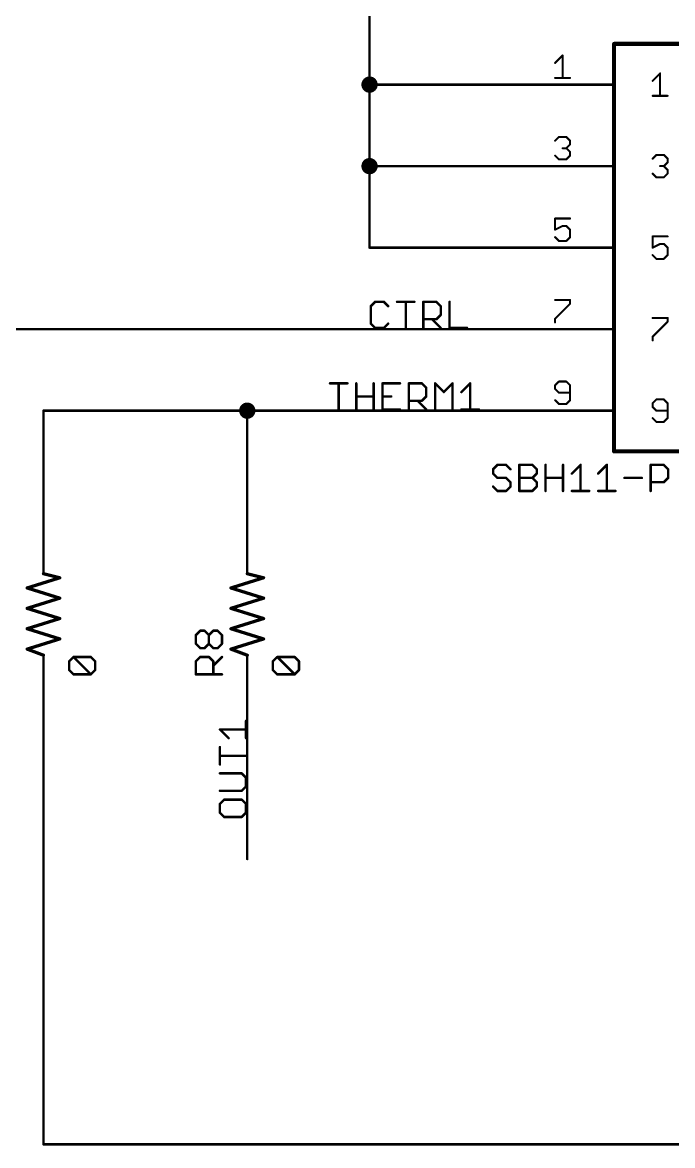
# Model space of a CAD drawing. Extents: x -252 to 307, y -160 to 272.
# Drawn here: x -19.1 to 21.4, y -33.1 to 36.9 of the extents above; entities that cross this region are included whole.
import ezdxf

# ---------------------------------------------------------------- set-up
doc = ezdxf.new("R2010")
doc.units = 0
for name, color, linetype in [('91', 94, 'CONTINUOUS'), ('94', 14, 'CONTINUOUS'), ('95', 251, 'CONTINUOUS'), ('96', 251, 'CONTINUOUS')]:
    doc.layers.add(name, color=color, linetype=linetype)

msp = doc.modelspace()

# ---------------------------------------------------------------- linework, layer by layer
at = {"layer": '91', "const_width": 0.1524}
for points in [[(2.54, 33.02), (2.54, 43.18)], [(2.54, 27.94), (2.54, 33.02)], [(2.54, 33.02), (12.7, 33.02)], [(2.54, 22.86), (2.54, 27.94)], [(2.54, 27.94), (12.7, 27.94)], [(12.7, 22.86), (2.54, 22.86)], [(12.7, 17.78), (-60.96, 17.78)], [(-17.78, 5.08), (-17.78, 12.7)], [(-17.78, 12.7), (-5.08, 12.7)], [(-5.08, 12.7), (12.7, 12.7)], [(-5.08, 5.08), (-5.08, 12.7)], [(-17.78, -33.02), (-17.78, -5.08)], [(-5.08, -5.08), (-5.08, -15.24)], [(144.78, -33.02), (-17.78, -33.02)]]:
    msp.add_lwpolyline(points, dxfattribs=at)
at = {"layer": '91'}
for points, const_width in [([(2.54, 32.766, 1), (2.54, 33.274, 1), (2.54, 32.766)], 0.508), ([(2.5781, 33.02, 1), (2.5019, 33.02)], 0.0762), ([(2.54, 33.0581, 1), (2.54, 32.9819)], 0.0762), ([(2.5019, 33.02, 1), (2.5781, 33.02)], 0.0762), ([(12.7, 32.9819, 1), (12.7, 33.0581)], 0.0762), ([(2.54, 27.686, 1), (2.54, 28.194, 1), (2.54, 27.686)], 0.508), ([(2.5781, 27.94, 1), (2.5019, 27.94)], 0.0762), ([(2.54, 27.9781, 1), (2.54, 27.9019)], 0.0762), ([(12.7, 27.9019, 1), (12.7, 27.9781)], 0.0762), ([(2.5019, 27.94, 1), (2.5781, 27.94)], 0.0762), ([(2.54, 22.8981, 1), (2.54, 22.8219)], 0.0762), ([(2.5019, 22.86, 1), (2.5781, 22.86)], 0.0762), ([(12.7, 22.8219, 1), (12.7, 22.8981)], 0.0762), ([(12.7, 17.7419, 1), (12.7, 17.8181)], 0.0762), ([(-17.7419, 12.7, 1), (-17.8181, 12.7)], 0.0762), ([(-17.78, 12.7381, 1), (-17.78, 12.6619)], 0.0762), ([(-5.08, 12.446, 1), (-5.08, 12.954, 1), (-5.08, 12.446)], 0.508), ([(-5.08, 12.7381, 1), (-5.08, 12.6619)], 0.0762), ([(-5.0419, 12.7, 1), (-5.1181, 12.7)], 0.0762), ([(-5.08, 12.6619, 1), (-5.08, 12.7381)], 0.0762), ([(12.7, 12.6619, 1), (12.7, 12.7381)], 0.0762), ([(-17.8181, 5.08, 1), (-17.7419, 5.08)], 0.0762), ([(-5.1181, 5.08, 1), (-5.0419, 5.08)], 0.0762), ([(-17.7419, -5.08, 1), (-17.8181, -5.08)], 0.0762), ([(-5.0419, -5.08, 1), (-5.1181, -5.08)], 0.0762), ([(-5.1181, -15.24, 1), (-5.0419, -15.24)], 0.0762), ([(-17.78, -32.9819, 1), (-17.78, -33.0581)], 0.0762), ([(-17.8181, -33.02, 1), (-17.7419, -33.02)], 0.0762)]:
    msp.add_lwpolyline(points, format="xyb", dxfattribs=dict(at, const_width=const_width))
at = {"layer": '94'}
for points, const_width in [([(17.78, 35.56), (33.02, 35.56)], 0.254), ([(17.78, 10.16), (17.78, 35.56)], 0.254), ([(12.7, 33.02), (17.78, 33.02)], 0.1524), ([(12.7, 27.94), (17.78, 27.94)], 0.1524), ([(12.7, 22.86), (17.78, 22.86)], 0.1524), ([(12.7, 17.78), (17.78, 17.78)], 0.1524), ([(12.7, 12.7), (17.78, 12.7)], 0.1524), ([(33.02, 10.16), (17.78, 10.16)], 0.254), ([(10.5074, 9.3232), (10.2362, 9.052)], 0.1524), ([(10.2362, 9.052), (10.2362, 8.7809)], 0.1524), ([(11.0497, 9.3232), (10.5074, 9.3232)], 0.1524), ([(11.3209, 9.052), (11.0497, 9.3232)], 0.1524), ([(11.8734, 7.6962), (11.8734, 9.3232)], 0.1524), ([(11.8734, 9.3232), (12.6868, 9.3232)], 0.1524), ([(12.6868, 9.3232), (12.958, 9.052)], 0.1524), ([(12.958, 9.052), (12.958, 8.7809)], 0.1524), ([(13.5105, 7.6962), (13.5105, 9.3232)], 0.1524), ([(14.5952, 9.3232), (14.5952, 7.6962)], 0.1524), ([(15.1477, 8.7809), (15.69, 9.3232)], 0.1524), ([(15.69, 9.3232), (15.69, 7.6962)], 0.1524), ([(16.7848, 8.7809), (17.3272, 9.3232)], 0.1524), ([(17.3272, 9.3232), (17.3272, 7.6962)], 0.1524), ([(20.0591, 7.6962), (20.0591, 9.3232)], 0.1524), ([(20.0591, 9.3232), (20.8726, 9.3232)], 0.1524), ([(20.8726, 9.3232), (21.1438, 9.052)], 0.1524), ([(21.1438, 9.052), (21.1438, 8.5097)], 0.1524), ([(10.2362, 8.7809), (10.5074, 8.5097)], 0.1524), ([(10.5074, 8.5097), (11.0497, 8.5097)], 0.1524), ([(11.0497, 8.5097), (11.3209, 8.2385)], 0.1524), ([(11.8734, 8.5097), (12.6868, 8.5097)], 0.1524), ([(12.958, 8.7809), (12.6868, 8.5097)], 0.1524), ([(12.6868, 8.5097), (12.958, 8.2385)], 0.1524), ([(13.5105, 8.5097), (14.5952, 8.5097)], 0.1524), ([(18.422, 8.5097), (19.5066, 8.5097)], 0.1524), ([(21.1438, 8.5097), (20.8726, 8.2385)], 0.1524), ([(10.5074, 7.6962), (10.2362, 7.9674)], 0.1524), ([(11.0497, 7.6962), (10.5074, 7.6962)], 0.1524), ([(11.3209, 7.9674), (11.0497, 7.6962)], 0.1524), ([(11.3209, 8.2385), (11.3209, 7.9674)], 0.1524), ([(12.6868, 7.6962), (11.8734, 7.6962)], 0.1524), ([(12.958, 7.9674), (12.6868, 7.6962)], 0.1524), ([(12.958, 8.2385), (12.958, 7.9674)], 0.1524), ([(15.1477, 7.6962), (16.2323, 7.6962)], 0.1524), ([(16.7848, 7.6962), (17.8695, 7.6962)], 0.1524), ([(20.8726, 8.2385), (20.0591, 8.2385)], 0.1524), ([(-17.78, 5.08), (-17.78, 2.54)], 0.1524), ([(-5.08, 5.08), (-5.08, 2.54)], 0.1524), ([(-18.796, 1.651), (-16.764, 2.286)], 0.2032), ([(-16.764, 2.286), (-17.78, 2.54)], 0.2032), ([(-6.096, 1.651), (-4.064, 2.286)], 0.2032), ([(-4.064, 2.286), (-5.08, 2.54)], 0.2032), ([(-16.764, 1.016), (-18.796, 1.651)], 0.2032), ([(-4.064, 1.016), (-6.096, 1.651)], 0.2032), ([(-18.796, 0.381), (-16.764, 1.016)], 0.2032), ([(-6.096, 0.381), (-4.064, 1.016)], 0.2032), ([(-16.764, -0.254), (-18.796, 0.381)], 0.2032), ([(-4.064, -0.254), (-6.096, 0.381)], 0.2032), ([(-18.796, -0.889), (-16.764, -0.254)], 0.2032), ([(-6.096, -0.889), (-4.064, -0.254)], 0.2032), ([(-16.764, -1.524), (-18.796, -0.889)], 0.2032), ([(-4.064, -1.524), (-6.096, -0.889)], 0.2032), ([(-18.796, -2.159), (-16.764, -1.524)], 0.2032), ([(-17.78, -2.54), (-18.796, -2.159)], 0.2032), ([(-6.096, -2.159), (-4.064, -1.524)], 0.2032), ([(-5.08, -2.54), (-6.096, -2.159)], 0.2032), ([(-17.78, -5.08), (-17.78, -2.54)], 0.1524), ([(-5.08, -5.08), (-5.08, -2.54)], 0.1524)]:
    msp.add_lwpolyline(points, dxfattribs=dict(at, const_width=const_width))
for points, const_width in [([(17.78, 35.6235, 1), (17.78, 35.4965)], 0.127), ([(17.8435, 35.56, 1), (17.7165, 35.56)], 0.127), ([(12.7, 33.0581, 1), (12.7, 32.9819)], 0.0762), ([(17.78, 32.9819, 1), (17.78, 33.0581)], 0.0762), ([(12.7, 27.9781, 1), (12.7, 27.9019)], 0.0762), ([(17.78, 27.9019, 1), (17.78, 27.9781)], 0.0762), ([(12.7, 22.8981, 1), (12.7, 22.8219)], 0.0762), ([(17.78, 22.8219, 1), (17.78, 22.8981)], 0.0762), ([(12.7, 17.8181, 1), (12.7, 17.7419)], 0.0762), ([(17.78, 17.7419, 1), (17.78, 17.8181)], 0.0762), ([(12.7, 12.7381, 1), (12.7, 12.6619)], 0.0762), ([(17.78, 12.6619, 1), (17.78, 12.7381)], 0.0762), ([(17.78, 10.2235, 1), (17.78, 10.0965)], 0.127), ([(17.7165, 10.16, 1), (17.8435, 10.16)], 0.127), ([(10.2743, 9.052, 1), (10.1981, 9.052)], 0.0762), ([(10.2093, 9.079, 1), (10.2631, 9.0251)], 0.0762), ([(10.5074, 9.3613, 1), (10.5074, 9.2851)], 0.0762), ([(10.5343, 9.2962, 1), (10.4804, 9.3501)], 0.0762), ([(11.0766, 9.3501, 1), (11.0228, 9.2962)], 0.0762), ([(11.0497, 9.2851, 1), (11.0497, 9.3613)], 0.0762), ([(11.2939, 9.0251, 1), (11.3478, 9.079)], 0.0762), ([(11.9115, 9.3232, 1), (11.8353, 9.3232)], 0.0762), ([(11.8734, 9.3613, 1), (11.8734, 9.2851)], 0.0762), ([(12.7138, 9.3501, 1), (12.6599, 9.2962)], 0.0762), ([(12.6868, 9.2851, 1), (12.6868, 9.3613)], 0.0762), ([(12.9961, 9.052, 1), (12.9199, 9.052)], 0.0762), ([(12.9311, 9.0251, 1), (12.985, 9.079)], 0.0762), ([(13.5486, 9.3232, 1), (13.4724, 9.3232)], 0.0762), ([(14.6333, 9.3232, 1), (14.5571, 9.3232)], 0.0762), ([(15.7281, 9.3232, 1), (15.6519, 9.3232)], 0.0762), ([(15.7169, 9.2962, 1), (15.6631, 9.3501)], 0.0762), ([(17.3653, 9.3232, 1), (17.2891, 9.3232)], 0.0762), ([(17.3541, 9.2962, 1), (17.3002, 9.3501)], 0.0762), ([(20.0972, 9.3232, 1), (20.021, 9.3232)], 0.0762), ([(20.0591, 9.3613, 1), (20.0591, 9.2851)], 0.0762), ([(20.8996, 9.3501, 1), (20.8457, 9.2962)], 0.0762), ([(20.8726, 9.2851, 1), (20.8726, 9.3613)], 0.0762), ([(21.1819, 9.052, 1), (21.1057, 9.052)], 0.0762), ([(21.1169, 9.0251, 1), (21.1707, 9.079)], 0.0762), ([(10.2631, 8.8078, 1), (10.2093, 8.7539)], 0.0762), ([(10.1981, 8.7809, 1), (10.2743, 8.7809)], 0.0762), ([(10.5074, 8.5478, 1), (10.5074, 8.4716)], 0.0762), ([(10.4804, 8.4828, 1), (10.5343, 8.5366)], 0.0762), ([(11.0766, 8.5366, 1), (11.0228, 8.4828)], 0.0762), ([(11.0497, 8.4716, 1), (11.0497, 8.5478)], 0.0762), ([(11.8734, 8.5478, 1), (11.8734, 8.4716)], 0.0762), ([(12.7138, 8.5366, 1), (12.6599, 8.4828)], 0.0762), ([(12.6599, 8.5366, 1), (12.7138, 8.4828)], 0.0762), ([(12.6868, 8.4716, 1), (12.6868, 8.5478)], 0.0762), ([(12.9199, 8.7809, 1), (12.9961, 8.7809)], 0.0762), ([(12.985, 8.7539, 1), (12.9311, 8.8078)], 0.0762), ([(13.5105, 8.5478, 1), (13.5105, 8.4716)], 0.0762), ([(14.5952, 8.4716, 1), (14.5952, 8.5478)], 0.0762), ([(15.1207, 8.8078, 1), (15.1746, 8.7539)], 0.0762), ([(16.7579, 8.8078, 1), (16.8118, 8.7539)], 0.0762), ([(18.422, 8.5478, 1), (18.422, 8.4716)], 0.0762), ([(19.5066, 8.4716, 1), (19.5066, 8.5478)], 0.0762), ([(21.1057, 8.5097, 1), (21.1819, 8.5097)], 0.0762), ([(21.1707, 8.4828, 1), (21.1169, 8.5366)], 0.0762), ([(10.2631, 7.9943, 1), (10.2093, 7.9404)], 0.0762), ([(10.5074, 7.7343, 1), (10.5074, 7.6581)], 0.0762), ([(10.4804, 7.6693, 1), (10.5343, 7.7231)], 0.0762), ([(11.0228, 7.7231, 1), (11.0766, 7.6693)], 0.0762), ([(11.0497, 7.6581, 1), (11.0497, 7.7343)], 0.0762), ([(11.359, 8.2385, 1), (11.2828, 8.2385)], 0.0762), ([(11.2828, 7.9674, 1), (11.359, 7.9674)], 0.0762), ([(11.2939, 8.2116, 1), (11.3478, 8.2655)], 0.0762), ([(11.3478, 7.9404, 1), (11.2939, 7.9943)], 0.0762), ([(11.8734, 7.7343, 1), (11.8734, 7.6581)], 0.0762), ([(11.8353, 7.6962, 1), (11.9115, 7.6962)], 0.0762), ([(12.6599, 7.7231, 1), (12.7138, 7.6693)], 0.0762), ([(12.6868, 7.6581, 1), (12.6868, 7.7343)], 0.0762), ([(12.9961, 8.2385, 1), (12.9199, 8.2385)], 0.0762), ([(12.9199, 7.9674, 1), (12.9961, 7.9674)], 0.0762), ([(12.9311, 8.2116, 1), (12.985, 8.2655)], 0.0762), ([(12.985, 7.9404, 1), (12.9311, 7.9943)], 0.0762), ([(13.4724, 7.6962, 1), (13.5486, 7.6962)], 0.0762), ([(14.5571, 7.6962, 1), (14.6333, 7.6962)], 0.0762), ([(15.1477, 7.7343, 1), (15.1477, 7.6581)], 0.0762), ([(15.6519, 7.6962, 1), (15.7281, 7.6962)], 0.0762), ([(16.2323, 7.6581, 1), (16.2323, 7.7343)], 0.0762), ([(16.7848, 7.7343, 1), (16.7848, 7.6581)], 0.0762), ([(17.2891, 7.6962, 1), (17.3653, 7.6962)], 0.0762), ([(17.8695, 7.6581, 1), (17.8695, 7.7343)], 0.0762), ([(20.0591, 8.2766, 1), (20.0591, 8.2004)], 0.0762), ([(20.021, 7.6962, 1), (20.0972, 7.6962)], 0.0762), ([(20.8457, 8.2655, 1), (20.8996, 8.2116)], 0.0762), ([(20.8726, 8.2004, 1), (20.8726, 8.2766)], 0.0762), ([(-17.7419, 5.08, 1), (-17.8181, 5.08)], 0.0762), ([(-5.0419, 5.08, 1), (-5.1181, 5.08)], 0.0762), ([(-17.7677, 2.5893, 1), (-17.7923, 2.4907)], 0.1016), ([(-17.8181, 2.54, 1), (-17.7419, 2.54)], 0.0762), ([(-16.7488, 2.2375, 1), (-16.7792, 2.3345)], 0.1016), ([(-16.7763, 2.2367, 1), (-16.7517, 2.3353)], 0.1016), ([(-5.0677, 2.5893, 1), (-5.0923, 2.4907)], 0.1016), ([(-5.1181, 2.54, 1), (-5.0419, 2.54)], 0.0762), ([(-4.0488, 2.2375, 1), (-4.0792, 2.3345)], 0.1016), ([(-4.0763, 2.2367, 1), (-4.0517, 2.3353)], 0.1016), ([(-18.7808, 1.6995, 1), (-18.8112, 1.6025)], 0.1016), ([(-18.8112, 1.6995, 1), (-18.7808, 1.6025)], 0.1016), ([(-6.0808, 1.6995, 1), (-6.1112, 1.6025)], 0.1016), ([(-6.1112, 1.6995, 1), (-6.0808, 1.6025)], 0.1016), ([(-16.7488, 0.9675, 1), (-16.7792, 1.0645)], 0.1016), ([(-16.7792, 0.9675, 1), (-16.7488, 1.0645)], 0.1016), ([(-4.0488, 0.9675, 1), (-4.0792, 1.0645)], 0.1016), ([(-4.0792, 0.9675, 1), (-4.0488, 1.0645)], 0.1016), ([(-18.7808, 0.4295, 1), (-18.8112, 0.3325)], 0.1016), ([(-18.8112, 0.4295, 1), (-18.7808, 0.3325)], 0.1016), ([(-6.0808, 0.4295, 1), (-6.1112, 0.3325)], 0.1016), ([(-6.1112, 0.4295, 1), (-6.0808, 0.3325)], 0.1016), ([(-16.7488, -0.3025, 1), (-16.7792, -0.2055)], 0.1016), ([(-16.7792, -0.3025, 1), (-16.7488, -0.2055)], 0.1016), ([(-4.0488, -0.3025, 1), (-4.0792, -0.2055)], 0.1016), ([(-4.0792, -0.3025, 1), (-4.0488, -0.2055)], 0.1016), ([(-18.7808, -0.8405, 1), (-18.8112, -0.9375)], 0.1016), ([(-18.8112, -0.8405, 1), (-18.7808, -0.9375)], 0.1016), ([(-6.0808, -0.8405, 1), (-6.1112, -0.9375)], 0.1016), ([(-6.1112, -0.8405, 1), (-6.0808, -0.9375)], 0.1016), ([(-18.7782, -2.1114, 1), (-18.8138, -2.2066)], 0.1016), ([(-18.8112, -2.1105, 1), (-18.7808, -2.2075)], 0.1016), ([(-16.7488, -1.5725, 1), (-16.7792, -1.4755)], 0.1016), ([(-16.7792, -1.5725, 1), (-16.7488, -1.4755)], 0.1016), ([(-6.0782, -2.1114, 1), (-6.1138, -2.2066)], 0.1016), ([(-6.1112, -2.1105, 1), (-6.0808, -2.2075)], 0.1016), ([(-4.0488, -1.5725, 1), (-4.0792, -1.4755)], 0.1016), ([(-4.0792, -1.5725, 1), (-4.0488, -1.4755)], 0.1016), ([(-17.7419, -2.54, 1), (-17.8181, -2.54)], 0.0762), ([(-17.7978, -2.5876, 1), (-17.7622, -2.4924)], 0.1016), ([(-5.0419, -2.54, 1), (-5.1181, -2.54)], 0.0762), ([(-5.0978, -2.5876, 1), (-5.0622, -2.4924)], 0.1016), ([(-17.8181, -5.08, 1), (-17.7419, -5.08)], 0.0762), ([(-5.1181, -5.08, 1), (-5.0419, -5.08)], 0.0762)]:
    msp.add_lwpolyline(points, format="xyb", dxfattribs=dict(at, const_width=const_width))
at = {"layer": '95'}
for points, const_width in [([(14.1034, 34.3712), (14.5695, 34.8373)], 0.127), ([(14.5695, 34.8373), (14.5695, 33.4391)], 0.127), ([(20.1803, 33.2536), (20.6464, 33.7197)], 0.127), ([(20.6464, 33.7197), (20.6464, 32.3215)], 0.127), ([(14.1034, 33.4391), (15.0356, 33.4391)], 0.127), ([(20.1803, 32.3215), (21.1124, 32.3215)], 0.127), ([(14.1034, 29.5243), (14.3365, 29.7573)], 0.127), ([(14.3365, 29.7573), (14.8025, 29.7573)], 0.127), ([(14.8025, 29.7573), (15.0356, 29.5243)], 0.127), ([(15.0356, 29.5243), (15.0356, 29.2912)], 0.127), ([(14.8025, 29.0582), (14.5695, 29.0582)], 0.127), ([(15.0356, 29.2912), (14.8025, 29.0582)], 0.127), ([(14.8025, 29.0582), (15.0356, 28.8252)], 0.127), ([(15.0356, 28.8252), (15.0356, 28.5921)], 0.127), ([(20.1803, 28.4067), (20.4133, 28.6397)], 0.127), ([(20.4133, 28.6397), (20.8794, 28.6397)], 0.127), ([(20.8794, 28.6397), (21.1124, 28.4067)], 0.127), ([(14.3365, 28.3591), (14.1034, 28.5921)], 0.127), ([(14.8025, 28.3591), (14.3365, 28.3591)], 0.127), ([(15.0356, 28.5921), (14.8025, 28.3591)], 0.127), ([(20.8794, 27.9406), (20.6464, 27.9406)], 0.127), ([(21.1124, 28.1736), (20.8794, 27.9406)], 0.127), ([(20.8794, 27.9406), (21.1124, 27.7076)], 0.127), ([(21.1124, 28.4067), (21.1124, 28.1736)], 0.127), ([(20.4133, 27.2415), (20.1803, 27.4745)], 0.127), ([(20.8794, 27.2415), (20.4133, 27.2415)], 0.127), ([(21.1124, 27.4745), (20.8794, 27.2415)], 0.127), ([(21.1124, 27.7076), (21.1124, 27.4745)], 0.127), ([(15.0356, 24.6773), (14.1034, 24.6773)], 0.127), ([(14.1034, 24.6773), (14.1034, 23.9782)], 0.127), ([(14.1034, 23.9782), (14.5695, 24.2112)], 0.127), ([(14.5695, 24.2112), (14.8025, 24.2112)], 0.127), ([(14.8025, 24.2112), (15.0356, 23.9782)], 0.127), ([(15.0356, 23.9782), (15.0356, 23.5121)], 0.127), ([(14.3365, 23.2791), (14.1034, 23.5121)], 0.127), ([(14.8025, 23.2791), (14.3365, 23.2791)], 0.127), ([(15.0356, 23.5121), (14.8025, 23.2791)], 0.127), ([(21.1124, 23.5597), (20.1803, 23.5597)], 0.127), ([(20.1803, 23.5597), (20.1803, 22.8606)], 0.127), ([(20.1803, 22.8606), (20.6464, 23.0936)], 0.127), ([(20.6464, 23.0936), (20.8794, 23.0936)], 0.127), ([(20.8794, 23.0936), (21.1124, 22.8606)], 0.127), ([(20.4133, 22.1615), (20.1803, 22.3945)], 0.127), ([(21.1124, 22.3945), (20.8794, 22.1615)], 0.127), ([(21.1124, 22.8606), (21.1124, 22.3945)], 0.127), ([(20.8794, 22.1615), (20.4133, 22.1615)], 0.127), ([(14.1034, 19.5973), (15.0356, 19.5973)], 0.127), ([(15.0356, 19.5973), (15.0356, 19.3643)], 0.127), ([(2.8874, 19.4832), (2.6162, 19.212)], 0.1524), ([(2.6162, 19.212), (2.6162, 18.1274)], 0.1524), ([(3.4297, 19.4832), (2.8874, 19.4832)], 0.1524), ([(3.7009, 19.212), (3.4297, 19.4832)], 0.1524), ([(4.2534, 19.4832), (5.338, 19.4832)], 0.1524), ([(4.7957, 17.8562), (4.7957, 19.4832)], 0.1524), ([(5.8905, 17.8562), (5.8905, 19.4832)], 0.1524), ([(5.8905, 19.4832), (6.704, 19.4832)], 0.1524), ([(6.704, 19.4832), (6.9752, 19.212)], 0.1524), ([(6.9752, 19.212), (6.9752, 18.6697)], 0.1524), ([(7.5277, 19.4832), (7.5277, 17.8562)], 0.1524), ([(15.0356, 19.3643), (14.1034, 18.4321)], 0.127), ([(2.6162, 18.1274), (2.8874, 17.8562)], 0.1524), ([(3.4297, 17.8562), (3.7009, 18.1274)], 0.1524), ([(6.704, 18.3985), (5.8905, 18.3985)], 0.1524), ([(6.4328, 18.3985), (6.9752, 17.8562)], 0.1524), ([(6.9752, 18.6697), (6.704, 18.3985)], 0.1524), ([(14.1034, 18.4321), (14.1034, 18.1991)], 0.127), ([(20.1803, 18.4797), (21.1124, 18.4797)], 0.127), ([(21.1124, 18.2467), (20.1803, 17.3145)], 0.127), ([(21.1124, 18.4797), (21.1124, 18.2467)], 0.127), ([(2.8874, 17.8562), (3.4297, 17.8562)], 0.1524), ([(7.5277, 17.8562), (8.6123, 17.8562)], 0.1524), ([(20.1803, 17.3145), (20.1803, 17.0815)], 0.127), ([(0.0762, 14.4032), (1.1609, 14.4032)], 0.1524), ([(0.6185, 12.7762), (0.6185, 14.4032)], 0.1524), ([(1.7134, 12.7762), (1.7134, 14.4032)], 0.1524), ([(2.798, 14.4032), (2.798, 12.7762)], 0.1524), ([(4.4352, 14.4032), (3.3505, 14.4032)], 0.1524), ([(3.3505, 14.4032), (3.3505, 12.7762)], 0.1524), ([(4.9877, 12.7762), (4.9877, 14.4032)], 0.1524), ([(4.9877, 14.4032), (5.8012, 14.4032)], 0.1524), ([(5.8012, 14.4032), (6.0723, 14.132)], 0.1524), ([(6.0723, 14.132), (6.0723, 13.5897)], 0.1524), ([(6.6248, 12.7762), (6.6248, 14.4032)], 0.1524), ([(6.6248, 14.4032), (7.1672, 13.8609)], 0.1524), ([(7.1672, 13.8609), (7.7095, 14.4032)], 0.1524), ([(7.7095, 14.4032), (7.7095, 12.7762)], 0.1524), ([(8.262, 13.8609), (8.8043, 14.4032)], 0.1524), ([(8.8043, 14.4032), (8.8043, 12.7762)], 0.1524), ([(14.3365, 14.5173), (14.1034, 14.2843)], 0.127), ([(14.1034, 14.2843), (14.1034, 14.0512)], 0.127), ([(14.1034, 14.0512), (14.3365, 13.8182)], 0.127), ([(14.8025, 14.5173), (14.3365, 14.5173)], 0.127), ([(15.0356, 14.2843), (14.8025, 14.5173)], 0.127), ([(15.0356, 13.3521), (15.0356, 14.2843)], 0.127), ([(1.7134, 13.5897), (2.798, 13.5897)], 0.1524), ([(3.3505, 13.5897), (3.8928, 13.5897)], 0.1524), ([(5.8012, 13.3185), (4.9877, 13.3185)], 0.1524), ([(5.53, 13.3185), (6.0723, 12.7762)], 0.1524), ([(6.0723, 13.5897), (5.8012, 13.3185)], 0.1524), ([(14.1034, 13.3521), (14.3365, 13.1191)], 0.127), ([(14.3365, 13.8182), (15.0356, 13.8182)], 0.127), ([(14.8025, 13.1191), (15.0356, 13.3521)], 0.127), ([(20.4133, 13.3997), (20.1803, 13.1667)], 0.127), ([(20.8794, 13.3997), (20.4133, 13.3997)], 0.127), ([(21.1124, 13.1667), (20.8794, 13.3997)], 0.127), ([(3.3505, 12.7762), (4.4352, 12.7762)], 0.1524), ([(8.262, 12.7762), (9.3466, 12.7762)], 0.1524), ([(14.3365, 13.1191), (14.8025, 13.1191)], 0.127), ([(20.1803, 13.1667), (20.1803, 12.9336)], 0.127), ([(20.1803, 12.9336), (20.4133, 12.7006)], 0.127), ([(20.4133, 12.7006), (21.1124, 12.7006)], 0.127), ([(21.1124, 12.2345), (21.1124, 13.1667)], 0.127), ([(20.1803, 12.2345), (20.4133, 12.0015)], 0.127), ([(20.4133, 12.0015), (20.8794, 12.0015)], 0.127), ([(20.8794, 12.0015), (21.1124, 12.2345)], 0.127), ([(-8.2818, -1.2832), (-8.0106, -1.012)], 0.1524), ([(-8.2818, -1.8255), (-8.2818, -1.2832)], 0.1524), ([(-8.0106, -1.012), (-7.7395, -1.012)], 0.1524), ([(-7.7395, -1.012), (-7.4683, -1.2832)], 0.1524), ([(-7.4683, -1.2832), (-7.1971, -1.012)], 0.1524), ([(-7.4683, -1.8255), (-7.4683, -1.2832)], 0.1524), ([(-7.1971, -1.012), (-6.926, -1.012)], 0.1524), ([(-6.926, -1.012), (-6.6548, -1.2832)], 0.1524), ([(-6.6548, -1.2832), (-6.6548, -1.8255)], 0.1524), ([(-8.0106, -2.0966), (-8.2818, -1.8255)], 0.1524), ([(-7.7395, -2.0966), (-8.0106, -2.0966)], 0.1524), ([(-7.4683, -1.8255), (-7.7395, -2.0966)], 0.1524), ([(-7.1971, -2.0966), (-7.4683, -1.8255)], 0.1524), ([(-6.926, -2.0966), (-7.1971, -2.0966)], 0.1524), ([(-6.6548, -1.8255), (-6.926, -2.0966)], 0.1524), ([(-8.2818, -2.9203), (-8.0106, -2.6491)], 0.1524), ([(-8.0106, -2.6491), (-7.4683, -2.6491)], 0.1524), ([(-7.4683, -2.6491), (-7.1971, -2.9203)], 0.1524), ([(-7.1971, -3.1915), (-6.6548, -2.6491)], 0.1524), ([(-8.2818, -3.7338), (-8.2818, -2.9203)], 0.1524), ([(-7.1971, -2.9203), (-7.1971, -3.7338)], 0.1524), ([(-6.6548, -3.7338), (-8.2818, -3.7338)], 0.1524), ([(-5.1562, -7.7123), (-5.1562, -6.6277)], 0.1524), ([(-6.2409, -7.7123), (-6.7832, -7.17)], 0.1524), ([(-6.7832, -7.17), (-5.1562, -7.17)], 0.1524), ([(-6.7832, -9.3495), (-6.7832, -8.2648)], 0.1524), ([(-5.1562, -8.8072), (-6.7832, -8.8072)], 0.1524), ([(-5.4274, -9.902), (-6.7832, -9.902)], 0.1524), ([(-5.1562, -10.1731), (-5.4274, -9.902)], 0.1524), ([(-5.1562, -10.7155), (-5.1562, -10.1731)], 0.1524), ([(-6.7832, -10.9866), (-5.4274, -10.9866)], 0.1524), ([(-5.4274, -10.9866), (-5.1562, -10.7155)], 0.1524), ([(-6.512, -11.5391), (-6.7832, -11.8103)], 0.1524), ([(-6.7832, -11.8103), (-6.7832, -12.3526)], 0.1524), ([(-5.4274, -11.5391), (-6.512, -11.5391)], 0.1524), ([(-5.1562, -11.8103), (-5.4274, -11.5391)], 0.1524), ([(-5.1562, -12.3526), (-5.1562, -11.8103)], 0.1524), ([(-6.7832, -12.3526), (-6.512, -12.6238)], 0.1524), ([(-6.512, -12.6238), (-5.4274, -12.6238)], 0.1524), ([(-5.4274, -12.6238), (-5.1562, -12.3526)], 0.1524)]:
    msp.add_lwpolyline(points, dxfattribs=dict(at, const_width=const_width))
for points, const_width in [([(14.081, 34.3937, 1), (14.1259, 34.3488)], 0.0635), ([(14.6012, 34.8373, 1), (14.5377, 34.8373)], 0.0635), ([(14.5919, 34.8148, 1), (14.547, 34.8597)], 0.0635), ([(20.6781, 33.7197, 1), (20.6146, 33.7197)], 0.0635), ([(20.6688, 33.6972, 1), (20.6239, 33.7421)], 0.0635), ([(14.1034, 33.4709, 1), (14.1034, 33.4074)], 0.0635), ([(14.5377, 33.4391, 1), (14.6012, 33.4391)], 0.0635), ([(15.0356, 33.4074, 1), (15.0356, 33.4709)], 0.0635), ([(20.1578, 33.2761, 1), (20.2028, 33.2312)], 0.0635), ([(20.1803, 32.3533, 1), (20.1803, 32.2897)], 0.0635), ([(20.6146, 32.3215, 1), (20.6781, 32.3215)], 0.0635), ([(21.1124, 32.2897, 1), (21.1124, 32.3533)], 0.0635), ([(14.081, 29.5467, 1), (14.1259, 29.5018)], 0.0635), ([(14.3365, 29.789, 1), (14.3365, 29.7255)], 0.0635), ([(14.3589, 29.7348, 1), (14.314, 29.7797)], 0.0635), ([(14.825, 29.7797, 1), (14.7801, 29.7348)], 0.0635), ([(14.8025, 29.7255, 1), (14.8025, 29.789)], 0.0635), ([(15.0673, 29.5243, 1), (15.0038, 29.5243)], 0.0635), ([(15.0131, 29.5018, 1), (15.058, 29.5467)], 0.0635), ([(14.5695, 29.0899, 1), (14.5695, 29.0264)], 0.0635), ([(14.825, 29.0806, 1), (14.7801, 29.0357)], 0.0635), ([(14.7801, 29.0806, 1), (14.825, 29.0357)], 0.0635), ([(14.8025, 29.0264, 1), (14.8025, 29.0899)], 0.0635), ([(15.0038, 29.2912, 1), (15.0673, 29.2912)], 0.0635), ([(15.0673, 28.8252, 1), (15.0038, 28.8252)], 0.0635), ([(15.0131, 28.8027, 1), (15.058, 28.8476)], 0.0635), ([(15.058, 29.2688, 1), (15.0131, 29.3137)], 0.0635), ([(20.4133, 28.6714, 1), (20.4133, 28.6079)], 0.0635), ([(20.4358, 28.6172, 1), (20.3909, 28.6621)], 0.0635), ([(20.9018, 28.6621, 1), (20.8569, 28.6172)], 0.0635), ([(20.8794, 28.6079, 1), (20.8794, 28.6714)], 0.0635), ([(14.1259, 28.6146, 1), (14.081, 28.5697)], 0.0635), ([(14.3365, 28.3909, 1), (14.3365, 28.3274)], 0.0635), ([(14.314, 28.3366, 1), (14.3589, 28.3816)], 0.0635), ([(14.7801, 28.3816, 1), (14.825, 28.3366)], 0.0635), ([(14.8025, 28.3274, 1), (14.8025, 28.3909)], 0.0635), ([(15.0038, 28.5921, 1), (15.0673, 28.5921)], 0.0635), ([(15.058, 28.5697, 1), (15.0131, 28.6146)], 0.0635), ([(20.1578, 28.4291, 1), (20.2028, 28.3842)], 0.0635), ([(20.6464, 27.9723, 1), (20.6464, 27.9088)], 0.0635), ([(20.9018, 27.963, 1), (20.8569, 27.9181)], 0.0635), ([(20.8794, 27.9088, 1), (20.8794, 27.9723)], 0.0635), ([(21.1442, 28.4067, 1), (21.0807, 28.4067)], 0.0635), ([(21.0807, 28.1736, 1), (21.1442, 28.1736)], 0.0635), ([(21.09, 28.3842, 1), (21.1349, 28.4291)], 0.0635), ([(21.1349, 28.1512, 1), (21.09, 28.1961)], 0.0635), ([(20.2028, 27.497, 1), (20.1578, 27.4521)], 0.0635), ([(20.4133, 27.2733, 1), (20.4133, 27.2098)], 0.0635), ([(20.8569, 27.963, 1), (20.9018, 27.9181)], 0.0635), ([(20.8794, 27.2098, 1), (20.8794, 27.2733)], 0.0635), ([(21.1442, 27.7076, 1), (21.0807, 27.7076)], 0.0635), ([(21.0807, 27.4745, 1), (21.1442, 27.4745)], 0.0635), ([(21.09, 27.6851, 1), (21.1349, 27.73)], 0.0635), ([(21.1349, 27.4521, 1), (21.09, 27.497)], 0.0635), ([(20.3909, 27.219, 1), (20.4358, 27.264)], 0.0635), ([(20.8569, 27.264, 1), (20.9018, 27.219)], 0.0635), ([(14.1034, 24.709, 1), (14.1034, 24.6455)], 0.0635), ([(14.1352, 24.6773, 1), (14.0717, 24.6773)], 0.0635), ([(15.0356, 24.6455, 1), (15.0356, 24.709)], 0.0635), ([(14.0892, 24.0066, 1), (14.1176, 23.9498)], 0.0635), ([(14.0717, 23.9782, 1), (14.1352, 23.9782)], 0.0635), ([(14.5695, 24.243, 1), (14.5695, 24.1795)], 0.0635), ([(14.5837, 24.1828, 1), (14.5553, 24.2396)], 0.0635), ([(14.825, 24.2337, 1), (14.7801, 24.1888)], 0.0635), ([(14.8025, 24.1795, 1), (14.8025, 24.243)], 0.0635), ([(15.0673, 23.9782, 1), (15.0038, 23.9782)], 0.0635), ([(15.0131, 23.9557, 1), (15.058, 24.0006)], 0.0635), ([(14.1259, 23.5346, 1), (14.081, 23.4897)], 0.0635), ([(14.3365, 23.3108, 1), (14.3365, 23.2474)], 0.0635), ([(14.314, 23.2566, 1), (14.3589, 23.3016)], 0.0635), ([(14.7801, 23.3016, 1), (14.825, 23.2566)], 0.0635), ([(14.8025, 23.2474, 1), (14.8025, 23.3108)], 0.0635), ([(15.0038, 23.5121, 1), (15.0673, 23.5121)], 0.0635), ([(15.058, 23.4897, 1), (15.0131, 23.5346)], 0.0635), ([(20.2121, 23.5597, 1), (20.1486, 23.5597)], 0.0635), ([(20.1803, 23.5914, 1), (20.1803, 23.5279)], 0.0635), ([(20.6464, 23.1254, 1), (20.6464, 23.0619)], 0.0635), ([(20.6606, 23.0652, 1), (20.6322, 23.122)], 0.0635), ([(20.9018, 23.1161, 1), (20.8569, 23.0712)], 0.0635), ([(20.8794, 23.0619, 1), (20.8794, 23.1254)], 0.0635), ([(21.1124, 23.5279, 1), (21.1124, 23.5914)], 0.0635), ([(20.1661, 22.889, 1), (20.1945, 22.8322)], 0.0635), ([(20.1486, 22.8606, 1), (20.2121, 22.8606)], 0.0635), ([(20.2028, 22.417, 1), (20.1578, 22.3721)], 0.0635), ([(21.1442, 22.8606, 1), (21.0807, 22.8606)], 0.0635), ([(21.0807, 22.3945, 1), (21.1442, 22.3945)], 0.0635), ([(21.09, 22.8381, 1), (21.1349, 22.883)], 0.0635), ([(21.1349, 22.3721, 1), (21.09, 22.417)], 0.0635), ([(20.4133, 22.1932, 1), (20.4133, 22.1298)], 0.0635), ([(20.3909, 22.139, 1), (20.4358, 22.184)], 0.0635), ([(20.8569, 22.184, 1), (20.9018, 22.139)], 0.0635), ([(20.8794, 22.1298, 1), (20.8794, 22.1932)], 0.0635), ([(14.1034, 19.629, 1), (14.1034, 19.5655)], 0.0635), ([(15.0673, 19.5973, 1), (15.0038, 19.5973)], 0.0635), ([(15.0356, 19.5655, 1), (15.0356, 19.629)], 0.0635), ([(2.6543, 19.212, 1), (2.5781, 19.212)], 0.0762), ([(2.5893, 19.239, 1), (2.6431, 19.1851)], 0.0762), ([(2.8874, 19.5213, 1), (2.8874, 19.4451)], 0.0762), ([(2.9143, 19.4562, 1), (2.8604, 19.5101)], 0.0762), ([(3.4566, 19.5101, 1), (3.4028, 19.4562)], 0.0762), ([(3.4297, 19.4451, 1), (3.4297, 19.5213)], 0.0762), ([(3.6739, 19.1851, 1), (3.7278, 19.239)], 0.0762), ([(4.2534, 19.5213, 1), (4.2534, 19.4451)], 0.0762), ([(4.8338, 19.4832, 1), (4.7576, 19.4832)], 0.0762), ([(5.338, 19.4451, 1), (5.338, 19.5213)], 0.0762), ([(5.9286, 19.4832, 1), (5.8524, 19.4832)], 0.0762), ([(5.8905, 19.5213, 1), (5.8905, 19.4451)], 0.0762), ([(6.7309, 19.5101, 1), (6.6771, 19.4562)], 0.0762), ([(6.704, 19.4451, 1), (6.704, 19.5213)], 0.0762), ([(7.0133, 19.212, 1), (6.9371, 19.212)], 0.0762), ([(6.9482, 19.1851, 1), (7.0021, 19.239)], 0.0762), ([(7.5658, 19.4832, 1), (7.4896, 19.4832)], 0.0762), ([(15.0038, 19.3643, 1), (15.0673, 19.3643)], 0.0635), ([(15.058, 19.3418, 1), (15.0131, 19.3867)], 0.0635), ([(2.6431, 18.1543, 1), (2.5893, 18.1004)], 0.0762), ([(3.7278, 18.1004, 1), (3.6739, 18.1543)], 0.0762), ([(5.8905, 18.4366, 1), (5.8905, 18.3604)], 0.0762), ([(6.4598, 18.4255, 1), (6.4059, 18.3716)], 0.0762), ([(6.6771, 18.4255, 1), (6.7309, 18.3716)], 0.0762), ([(6.704, 18.3604, 1), (6.704, 18.4366)], 0.0762), ([(6.9371, 18.6697, 1), (7.0133, 18.6697)], 0.0762), ([(7.0021, 18.6428, 1), (6.9482, 18.6966)], 0.0762), ([(14.1352, 18.4321, 1), (14.0717, 18.4321)], 0.0635), ([(14.0717, 18.1991, 1), (14.1352, 18.1991)], 0.0635), ([(14.081, 18.4546, 1), (14.1259, 18.4097)], 0.0635), ([(20.1803, 18.5114, 1), (20.1803, 18.4479)], 0.0635), ([(21.1442, 18.4797, 1), (21.0807, 18.4797)], 0.0635), ([(21.0807, 18.2467, 1), (21.1442, 18.2467)], 0.0635), ([(21.1349, 18.2242, 1), (21.09, 18.2691)], 0.0635), ([(21.1124, 18.4479, 1), (21.1124, 18.5114)], 0.0635), ([(2.5781, 18.1274, 1), (2.6543, 18.1274)], 0.0762), ([(2.8874, 17.8943, 1), (2.8874, 17.8181)], 0.0762), ([(2.8604, 17.8293, 1), (2.9143, 17.8831)], 0.0762), ([(3.4028, 17.8831, 1), (3.4566, 17.8293)], 0.0762), ([(3.4297, 17.8181, 1), (3.4297, 17.8943)], 0.0762), ([(4.7576, 17.8562, 1), (4.8338, 17.8562)], 0.0762), ([(5.8524, 17.8562, 1), (5.9286, 17.8562)], 0.0762), ([(6.9482, 17.8293, 1), (7.0021, 17.8831)], 0.0762), ([(7.5277, 17.8943, 1), (7.5277, 17.8181)], 0.0762), ([(7.4896, 17.8562, 1), (7.5658, 17.8562)], 0.0762), ([(8.6123, 17.8181, 1), (8.6123, 17.8943)], 0.0762), ([(20.2121, 17.3145, 1), (20.1486, 17.3145)], 0.0635), ([(20.1578, 17.337, 1), (20.2028, 17.2921)], 0.0635), ([(20.1486, 17.0815, 1), (20.2121, 17.0815)], 0.0635), ([(0.0762, 14.4413, 1), (0.0762, 14.3651)], 0.0762), ([(0.6566, 14.4032, 1), (0.5804, 14.4032)], 0.0762), ([(1.1609, 14.3651, 1), (1.1609, 14.4413)], 0.0762), ([(1.7515, 14.4032, 1), (1.6753, 14.4032)], 0.0762), ([(2.8361, 14.4032, 1), (2.7599, 14.4032)], 0.0762), ([(3.3505, 14.4413, 1), (3.3505, 14.3651)], 0.0762), ([(3.3886, 14.4032, 1), (3.3124, 14.4032)], 0.0762), ([(4.4352, 14.3651, 1), (4.4352, 14.4413)], 0.0762), ([(5.0258, 14.4032, 1), (4.9496, 14.4032)], 0.0762), ([(4.9877, 14.4413, 1), (4.9877, 14.3651)], 0.0762), ([(5.8281, 14.4301, 1), (5.7742, 14.3762)], 0.0762), ([(5.8012, 14.3651, 1), (5.8012, 14.4413)], 0.0762), ([(6.1104, 14.132, 1), (6.0342, 14.132)], 0.0762), ([(6.0454, 14.1051, 1), (6.0993, 14.159)], 0.0762), ([(6.6629, 14.4032, 1), (6.5867, 14.4032)], 0.0762), ([(6.6518, 14.4301, 1), (6.5979, 14.3762)], 0.0762), ([(7.7476, 14.4032, 1), (7.6714, 14.4032)], 0.0762), ([(7.7364, 14.3762, 1), (7.6825, 14.4301)], 0.0762), ([(8.8424, 14.4032, 1), (8.7662, 14.4032)], 0.0762), ([(8.8313, 14.3762, 1), (8.7774, 14.4301)], 0.0762), ([(14.1352, 14.2843, 1), (14.0717, 14.2843)], 0.0635), ([(14.0717, 14.0512, 1), (14.1352, 14.0512)], 0.0635), ([(14.081, 14.3067, 1), (14.1259, 14.2618)], 0.0635), ([(14.1259, 14.0737, 1), (14.081, 14.0288)], 0.0635), ([(14.3365, 14.549, 1), (14.3365, 14.4855)], 0.0635), ([(14.3589, 14.4948, 1), (14.314, 14.5397)], 0.0635), ([(14.825, 14.5397, 1), (14.7801, 14.4948)], 0.0635), ([(14.8025, 14.4855, 1), (14.8025, 14.549)], 0.0635), ([(15.0673, 14.2843, 1), (15.0038, 14.2843)], 0.0635), ([(15.0131, 14.2618, 1), (15.058, 14.3067)], 0.0635), ([(1.7134, 13.6278, 1), (1.7134, 13.5516)], 0.0762), ([(2.798, 13.5516, 1), (2.798, 13.6278)], 0.0762), ([(3.3505, 13.6278, 1), (3.3505, 13.5516)], 0.0762), ([(3.8928, 13.5516, 1), (3.8928, 13.6278)], 0.0762), ([(4.9877, 13.3566, 1), (4.9877, 13.2804)], 0.0762), ([(5.5569, 13.3455, 1), (5.5031, 13.2916)], 0.0762), ([(5.7742, 13.3455, 1), (5.8281, 13.2916)], 0.0762), ([(5.8012, 13.2804, 1), (5.8012, 13.3566)], 0.0762), ([(6.0342, 13.5897, 1), (6.1104, 13.5897)], 0.0762), ([(6.0993, 13.5628, 1), (6.0454, 13.6166)], 0.0762), ([(7.1402, 13.8878, 1), (7.1941, 13.8339)], 0.0762), ([(7.1402, 13.8339, 1), (7.1941, 13.8878)], 0.0762), ([(8.235, 13.8878, 1), (8.2889, 13.8339)], 0.0762), ([(14.1259, 13.3746, 1), (14.081, 13.3297)], 0.0635), ([(14.3365, 13.8499, 1), (14.3365, 13.7864)], 0.0635), ([(14.314, 13.7957, 1), (14.3589, 13.8406)], 0.0635), ([(15.0038, 13.3521, 1), (15.0673, 13.3521)], 0.0635), ([(15.058, 13.3297, 1), (15.0131, 13.3746)], 0.0635), ([(15.0356, 13.7864, 1), (15.0356, 13.8499)], 0.0635), ([(20.4133, 13.4314, 1), (20.4133, 13.3679)], 0.0635), ([(20.4358, 13.3772, 1), (20.3909, 13.4221)], 0.0635), ([(20.9018, 13.4221, 1), (20.8569, 13.3772)], 0.0635), ([(20.8794, 13.3679, 1), (20.8794, 13.4314)], 0.0635), ([(0.5804, 12.7762, 1), (0.6566, 12.7762)], 0.0762), ([(1.6753, 12.7762, 1), (1.7515, 12.7762)], 0.0762), ([(2.7599, 12.7762, 1), (2.8361, 12.7762)], 0.0762), ([(3.3505, 12.8143, 1), (3.3505, 12.7381)], 0.0762), ([(3.3124, 12.7762, 1), (3.3886, 12.7762)], 0.0762), ([(4.4352, 12.7381, 1), (4.4352, 12.8143)], 0.0762), ([(4.9496, 12.7762, 1), (5.0258, 12.7762)], 0.0762), ([(6.0454, 12.7493, 1), (6.0993, 12.8031)], 0.0762), ([(6.5867, 12.7762, 1), (6.6629, 12.7762)], 0.0762), ([(7.6714, 12.7762, 1), (7.7476, 12.7762)], 0.0762), ([(8.262, 12.8143, 1), (8.262, 12.7381)], 0.0762), ([(8.7662, 12.7762, 1), (8.8424, 12.7762)], 0.0762), ([(9.3466, 12.7381, 1), (9.3466, 12.8143)], 0.0762), ([(14.3365, 13.1509, 1), (14.3365, 13.0874)], 0.0635), ([(14.314, 13.0966, 1), (14.3589, 13.1416)], 0.0635), ([(14.7801, 13.1416, 1), (14.825, 13.0966)], 0.0635), ([(14.8025, 13.0874, 1), (14.8025, 13.1509)], 0.0635), ([(20.2121, 13.1667, 1), (20.1486, 13.1667)], 0.0635), ([(20.1578, 13.1891, 1), (20.2028, 13.1442)], 0.0635), ([(20.2028, 12.9561, 1), (20.1578, 12.9112)], 0.0635), ([(20.1486, 12.9336, 1), (20.2121, 12.9336)], 0.0635), ([(20.4133, 12.7323, 1), (20.4133, 12.6688)], 0.0635), ([(20.3909, 12.6781, 1), (20.4358, 12.723)], 0.0635), ([(21.1442, 13.1667, 1), (21.0807, 13.1667)], 0.0635), ([(21.09, 13.1442, 1), (21.1349, 13.1891)], 0.0635), ([(21.1124, 12.6688, 1), (21.1124, 12.7323)], 0.0635), ([(20.2028, 12.257, 1), (20.1578, 12.2121)], 0.0635), ([(20.4133, 12.0333, 1), (20.4133, 11.9697)], 0.0635), ([(20.3909, 11.979, 1), (20.4358, 12.024)], 0.0635), ([(20.8569, 12.024, 1), (20.9018, 11.979)], 0.0635), ([(20.8794, 11.9697, 1), (20.8794, 12.0333)], 0.0635), ([(21.0807, 12.2345, 1), (21.1442, 12.2345)], 0.0635), ([(21.1349, 12.2121, 1), (21.09, 12.257)], 0.0635), ([(-8.2437, -1.2832, 1), (-8.3199, -1.2832)], 0.0762), ([(-8.3087, -1.2562, 1), (-8.2548, -1.3101)], 0.0762), ([(-8.0106, -0.9739, 1), (-8.0106, -1.0501)], 0.0762), ([(-7.9837, -1.0389, 1), (-8.0376, -0.985)], 0.0762), ([(-7.7125, -0.985, 1), (-7.7664, -1.0389)], 0.0762), ([(-7.7395, -1.0501, 1), (-7.7395, -0.9739)], 0.0762), ([(-7.4302, -1.2832, 1), (-7.5064, -1.2832)], 0.0762), ([(-7.4952, -1.2562, 1), (-7.4414, -1.3101)], 0.0762), ([(-7.4952, -1.3101, 1), (-7.4414, -1.2562)], 0.0762), ([(-7.1971, -0.9739, 1), (-7.1971, -1.0501)], 0.0762), ([(-7.1702, -1.0389, 1), (-7.2241, -0.985)], 0.0762), ([(-6.899, -0.985, 1), (-6.9529, -1.0389)], 0.0762), ([(-6.926, -1.0501, 1), (-6.926, -0.9739)], 0.0762), ([(-6.6167, -1.2832, 1), (-6.6929, -1.2832)], 0.0762), ([(-6.6817, -1.3101, 1), (-6.6279, -1.2562)], 0.0762), ([(-8.2548, -1.7985, 1), (-8.3087, -1.8524)], 0.0762), ([(-8.3199, -1.8255, 1), (-8.2437, -1.8255)], 0.0762), ([(-8.0106, -2.0585, 1), (-8.0106, -2.1347)], 0.0762), ([(-8.0376, -2.1236, 1), (-7.9837, -2.0697)], 0.0762), ([(-7.7664, -2.0697, 1), (-7.7125, -2.1236)], 0.0762), ([(-7.7395, -2.1347, 1), (-7.7395, -2.0585)], 0.0762), ([(-7.4414, -1.7985, 1), (-7.4952, -1.8524)], 0.0762), ([(-7.5064, -1.8255, 1), (-7.4302, -1.8255)], 0.0762), ([(-7.4414, -1.8524, 1), (-7.4952, -1.7985)], 0.0762), ([(-7.1971, -2.0585, 1), (-7.1971, -2.1347)], 0.0762), ([(-7.2241, -2.1236, 1), (-7.1702, -2.0697)], 0.0762), ([(-6.9529, -2.0697, 1), (-6.899, -2.1236)], 0.0762), ([(-6.926, -2.1347, 1), (-6.926, -2.0585)], 0.0762), ([(-6.6929, -1.8255, 1), (-6.6167, -1.8255)], 0.0762), ([(-6.6279, -1.8524, 1), (-6.6817, -1.7985)], 0.0762), ([(-8.0106, -2.611, 1), (-8.0106, -2.6872)], 0.0762), ([(-7.9837, -2.6761, 1), (-8.0376, -2.6222)], 0.0762), ([(-7.4414, -2.6222, 1), (-7.4952, -2.6761)], 0.0762), ([(-7.4683, -2.6872, 1), (-7.4683, -2.611)], 0.0762), ([(-6.6279, -2.6761, 1), (-6.6817, -2.6222)], 0.0762), ([(-8.2437, -2.9203, 1), (-8.3199, -2.9203)], 0.0762), ([(-8.3087, -2.8934, 1), (-8.2548, -2.9472)], 0.0762), ([(-7.2241, -3.1645, 1), (-7.1702, -3.2184)], 0.0762), ([(-7.159, -2.9203, 1), (-7.2352, -2.9203)], 0.0762), ([(-7.2241, -2.9472, 1), (-7.1702, -2.8934)], 0.0762), ([(-8.2818, -3.6957, 1), (-8.2818, -3.7719)], 0.0762), ([(-8.3199, -3.7338, 1), (-8.2437, -3.7338)], 0.0762), ([(-7.2352, -3.7338, 1), (-7.159, -3.7338)], 0.0762), ([(-6.6548, -3.7719, 1), (-6.6548, -3.6957)], 0.0762), ([(-5.1181, -6.6277, 1), (-5.1943, -6.6277)], 0.0762), ([(-6.7832, -7.1319, 1), (-6.7832, -7.2081)], 0.0762), ([(-6.7562, -7.1431, 1), (-6.8101, -7.1969)], 0.0762), ([(-6.2678, -7.7393, 1), (-6.2139, -7.6854)], 0.0762), ([(-5.1943, -7.7123, 1), (-5.1181, -7.7123)], 0.0762), ([(-5.1562, -7.2081, 1), (-5.1562, -7.1319)], 0.0762), ([(-6.7451, -8.2648, 1), (-6.8213, -8.2648)], 0.0762), ([(-6.7832, -8.7691, 1), (-6.7832, -8.8453)], 0.0762), ([(-5.1562, -8.8453, 1), (-5.1562, -8.7691)], 0.0762), ([(-6.8213, -9.3495, 1), (-6.7451, -9.3495)], 0.0762), ([(-6.7832, -9.8639, 1), (-6.7832, -9.9401)], 0.0762), ([(-5.4004, -9.875, 1), (-5.4543, -9.9289)], 0.0762), ([(-5.4274, -9.9401, 1), (-5.4274, -9.8639)], 0.0762), ([(-5.1181, -10.1731, 1), (-5.1943, -10.1731)], 0.0762), ([(-5.1831, -10.2001, 1), (-5.1293, -10.1462)], 0.0762), ([(-6.7832, -10.9485, 1), (-6.7832, -11.0247)], 0.0762), ([(-5.4543, -10.9597, 1), (-5.4004, -11.0136)], 0.0762), ([(-5.4274, -11.0247, 1), (-5.4274, -10.9485)], 0.0762), ([(-5.1943, -10.7155, 1), (-5.1181, -10.7155)], 0.0762), ([(-5.1293, -10.7424, 1), (-5.1831, -10.6885)], 0.0762), ([(-6.7451, -11.8103, 1), (-6.8213, -11.8103)], 0.0762), ([(-6.8101, -11.7834, 1), (-6.7562, -11.8372)], 0.0762), ([(-6.512, -11.501, 1), (-6.512, -11.5772)], 0.0762), ([(-6.4851, -11.5661, 1), (-6.539, -11.5122)], 0.0762), ([(-5.4004, -11.5122, 1), (-5.4543, -11.5661)], 0.0762), ([(-5.4274, -11.5772, 1), (-5.4274, -11.501)], 0.0762), ([(-5.1181, -11.8103, 1), (-5.1943, -11.8103)], 0.0762), ([(-5.1831, -11.8372, 1), (-5.1293, -11.7834)], 0.0762), ([(-6.7562, -12.3257, 1), (-6.8101, -12.3796)], 0.0762), ([(-6.8213, -12.3526, 1), (-6.7451, -12.3526)], 0.0762), ([(-6.512, -12.5857, 1), (-6.512, -12.6619)], 0.0762), ([(-6.539, -12.6507, 1), (-6.4851, -12.5969)], 0.0762), ([(-5.4543, -12.5969, 1), (-5.4004, -12.6507)], 0.0762), ([(-5.4274, -12.6619, 1), (-5.4274, -12.5857)], 0.0762), ([(-5.1943, -12.3526, 1), (-5.1181, -12.3526)], 0.0762), ([(-5.1293, -12.3796, 1), (-5.1831, -12.3257)], 0.0762)]:
    msp.add_lwpolyline(points, format="xyb", dxfattribs=dict(at, const_width=const_width))
at = {"layer": '96', "const_width": 0.1524}
for points in [[(-16.1812, -2.9203), (-15.91, -2.6491)], [(-15.91, -2.6491), (-14.8254, -2.6491)], [(-14.8254, -3.7338), (-15.91, -2.6491)], [(-14.8254, -2.6491), (-14.5542, -2.9203)], [(-3.4812, -2.9203), (-3.21, -2.6491)], [(-3.21, -2.6491), (-2.1254, -2.6491)], [(-2.1254, -3.7338), (-3.21, -2.6491)], [(-2.1254, -2.6491), (-1.8542, -2.9203)], [(-16.1812, -3.4626), (-16.1812, -2.9203)], [(-15.91, -3.7338), (-16.1812, -3.4626)], [(-14.5542, -3.4626), (-14.8254, -3.7338)], [(-14.5542, -2.9203), (-14.5542, -3.4626)], [(-3.4812, -3.4626), (-3.4812, -2.9203)], [(-3.21, -3.7338), (-3.4812, -3.4626)], [(-1.8542, -3.4626), (-2.1254, -3.7338)], [(-1.8542, -2.9203), (-1.8542, -3.4626)], [(-14.8254, -3.7338), (-15.91, -3.7338)], [(-2.1254, -3.7338), (-3.21, -3.7338)]]:
    msp.add_lwpolyline(points, dxfattribs=at)
at = {"layer": '96', "const_width": 0.0762}
for points in [[(-15.8831, -2.6222, 1), (-15.937, -2.6761)], [(-15.91, -2.611, 1), (-15.91, -2.6872)], [(-15.8831, -2.6761, 1), (-15.937, -2.6222)], [(-14.7984, -2.6222, 1), (-14.8523, -2.6761)], [(-14.8254, -2.6872, 1), (-14.8254, -2.611)], [(-3.1831, -2.6222, 1), (-3.237, -2.6761)], [(-3.21, -2.611, 1), (-3.21, -2.6872)], [(-3.1831, -2.6761, 1), (-3.237, -2.6222)], [(-2.0984, -2.6222, 1), (-2.1523, -2.6761)], [(-2.1254, -2.6872, 1), (-2.1254, -2.611)], [(-16.1431, -2.9203, 1), (-16.2193, -2.9203)], [(-16.1542, -3.4357, 1), (-16.2081, -3.4896)], [(-16.2193, -3.4626, 1), (-16.1431, -3.4626)], [(-16.2081, -2.8934, 1), (-16.1542, -2.9472)], [(-14.5161, -2.9203, 1), (-14.5923, -2.9203)], [(-14.5923, -3.4626, 1), (-14.5161, -3.4626)], [(-14.5811, -2.9472, 1), (-14.5273, -2.8934)], [(-14.5273, -3.4896, 1), (-14.5811, -3.4357)], [(-3.4431, -2.9203, 1), (-3.5193, -2.9203)], [(-3.4542, -3.4357, 1), (-3.5081, -3.4896)], [(-3.5193, -3.4626, 1), (-3.4431, -3.4626)], [(-3.5081, -2.8934, 1), (-3.4542, -2.9472)], [(-1.8161, -2.9203, 1), (-1.8923, -2.9203)], [(-1.8923, -3.4626, 1), (-1.8161, -3.4626)], [(-1.8811, -2.9472, 1), (-1.8273, -2.8934)], [(-1.8273, -3.4896, 1), (-1.8811, -3.4357)], [(-15.91, -3.6957, 1), (-15.91, -3.7719)], [(-15.937, -3.7607, 1), (-15.8831, -3.7069)], [(-14.8523, -3.7069, 1), (-14.7984, -3.7607)], [(-14.8523, -3.7607, 1), (-14.7984, -3.7069)], [(-14.8254, -3.7719, 1), (-14.8254, -3.6957)], [(-3.21, -3.6957, 1), (-3.21, -3.7719)], [(-3.237, -3.7607, 1), (-3.1831, -3.7069)], [(-2.1523, -3.7069, 1), (-2.0984, -3.7607)], [(-2.1523, -3.7607, 1), (-2.0984, -3.7069)], [(-2.1254, -3.7719, 1), (-2.1254, -3.6957)]]:
    msp.add_lwpolyline(points, format="xyb", dxfattribs=at)

doc.saveas('drawing.dxf')
